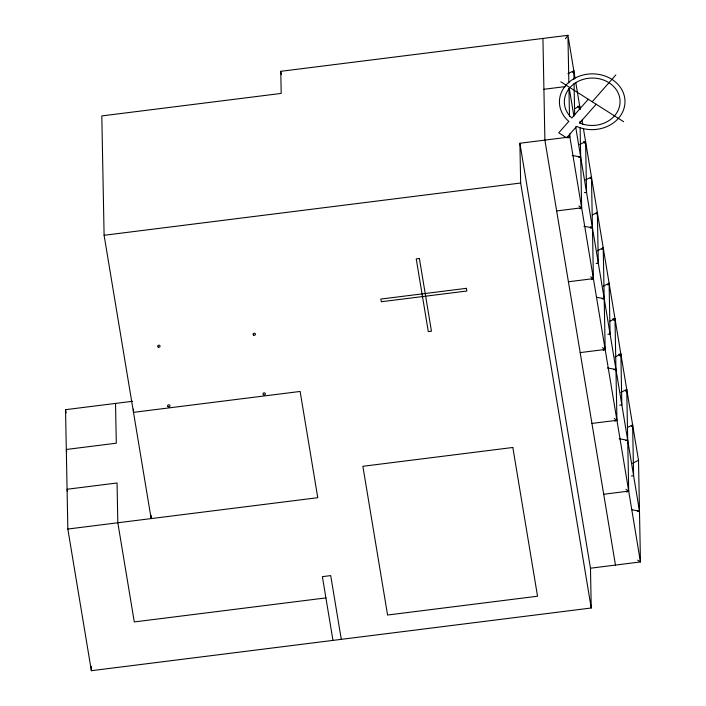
<?xml version="1.0" encoding="UTF-8"?>
<svg xmlns="http://www.w3.org/2000/svg" width="706" height="706" viewBox="0 0 706 706"><rect width="100%" height="100%" fill="white"/><g stroke="black" fill="none" stroke-linecap="round" stroke-linejoin="round"><path stroke-width="1.06" d="M565.409 38.759L567.933 35.3L280.776 71.315L281.2 93.421L101.805 115.925L104.1 235.283L151.146 518.592L151.084 515.309M572.557 72.444L573.81 70.715L573.978 79.363M578.435 107.859L579.697 106.129L577.526 106.403M584.312 143.274L585.574 141.544L583.403 141.818M590.198 178.689L591.46 176.959L593.411 278.632L591.46 279.576M596.076 214.103L597.338 212.374L598.317 263.206L596.138 263.479M601.962 249.518L603.215 247.788L605.174 349.461L603.224 350.405M607.84 284.924L609.101 283.194L610.072 334.035L607.901 334.309M613.726 320.339L614.979 318.609L612.808 318.883M619.603 355.753L620.865 354.024L618.685 354.297M625.481 391.168L626.743 389.438L628.693 491.12L626.751 492.064M631.367 426.583L632.62 424.853L633.6 475.694L631.429 475.968M588.283 99.255L571.789 117.99A27.861 23.704 -1.1 0 1 582.847 79.478A27.861 23.704 -1.1 0 1 620.018 103.085A27.861 23.704 -1.1 0 1 579.652 122.985L596.138 104.25M592.21 101.752L615.861 74.889M567.933 73.715L573.81 70.715M574.79 108.627L579.697 106.129L579.758 109.377M579.697 144.545L585.574 141.544L586.554 192.376L584.383 192.65M585.574 179.959L591.46 176.959M592.44 214.871L597.338 212.374M597.338 250.789L603.215 247.788M603.215 286.195L609.101 283.194M610.081 321.115L614.979 318.609L616.929 420.291L614.988 421.235M614.979 357.024L620.865 354.024L621.836 404.865L619.665 405.138M620.856 392.439L626.743 389.438M627.722 427.359L632.62 424.853M632.62 463.268L638.506 460.268L583.438 128.668M567.942 137.926L569.883 136.973L569.821 133.734M579.697 208.747L581.647 207.802L580.111 127.76M543.911 89.274L565.647 86.547M591.231 607.998L520.657 183.03L519.898 143.247L569.883 136.973L640.457 561.941L590.472 568.215L591.231 607.998L91.356 670.7L67.838 529.041L65.543 409.683L132.622 401.273M578.496 157.235L580.667 156.961L572.134 155.47M104.1 235.283L520.657 183.03M556.655 210.935L581.647 207.802L578.894 206.011M590.26 228.064L592.431 227.791L590.587 226.723M568.418 281.765L593.411 278.632L590.657 276.84M602.024 298.894L604.195 298.62L596.729 297.314M580.182 352.594L605.174 349.461L602.421 347.67M613.788 369.723L615.959 369.45L607.416 367.958M591.937 423.423L616.929 420.291L614.185 418.49M625.542 440.553L627.722 440.279L619.18 438.788M67.838 529.041L317.771 497.695L300.129 391.451L133.505 412.348L133.443 409.127M603.701 494.253L628.693 491.12L625.94 489.32M637.306 511.382L639.486 511.109L575.681 126.921M325.907 597.903L134.29 621.933L117.823 522.775L117.055 482.983L67.07 489.258L67.432 491.42M583.897 226.299L592.431 227.791M632.011 509.803L639.486 511.109M560.785 81.79L623.645 121.714M637.703 560.149L640.457 561.941L638.506 460.268M575.063 78.225L567.933 35.3L568.851 82.893M575.778 82.523L580.226 109.351M582.009 120.082L582.724 124.371M569.265 88.285L573.899 116.19M615.464 565.082L544.891 140.115L542.94 38.433M519.898 143.247L590.472 568.215M280.776 71.315L281.323 74.58M341.298 639.354L330.708 575.602L322.377 576.652L332.967 640.395M65.543 409.683L66.082 412.931M66.664 451.637L66.302 449.475L116.296 443.2L115.528 403.417M579.988 121.273L580.023 123.435M574.066 83.696L574.666 115.06M568.948 88.303L569.495 116.428M91.277 666.323L91.356 670.7M568.798 121.397L558.72 132.843L566.574 137.838L576.652 126.383A32.785 27.887 -1.1 0 0 624.907 103.57A32.785 27.887 -1.1 0 0 580.914 75.63A32.785 27.887 -1.1 0 0 568.798 121.397M419.39 258.493L416.231 258.89L428.304 331.591L431.463 331.193L419.39 258.493M466.375 288.33L380.869 299.062L381.311 301.744L466.825 291.022L466.375 288.33M512.838 447.48L362.875 466.287L387.576 615.032L537.54 596.217L512.838 447.48M253.622 335.112A1.2 1.024 -1.1 0 0 255.466 334.282A1.2 1.024 -1.1 0 0 253.719 333.347A1.2 1.024 -1.1 0 0 253.622 335.112M263.523 394.707A1.2 1.024 -1.1 0 0 265.368 393.886A1.2 1.024 -1.1 0 0 263.612 392.942A1.2 1.024 -1.1 0 0 263.523 394.707M168.134 406.674A1.2 1.024 -1.1 0 0 169.978 405.844A1.2 1.024 -1.1 0 0 168.222 404.909A1.2 1.024 -1.1 0 0 168.134 406.674M158.241 347.078A1.2 1.024 -1.1 0 0 160.077 346.249A1.2 1.024 -1.1 0 0 158.329 345.313A1.2 1.024 -1.1 0 0 158.241 347.078"/></g></svg>
